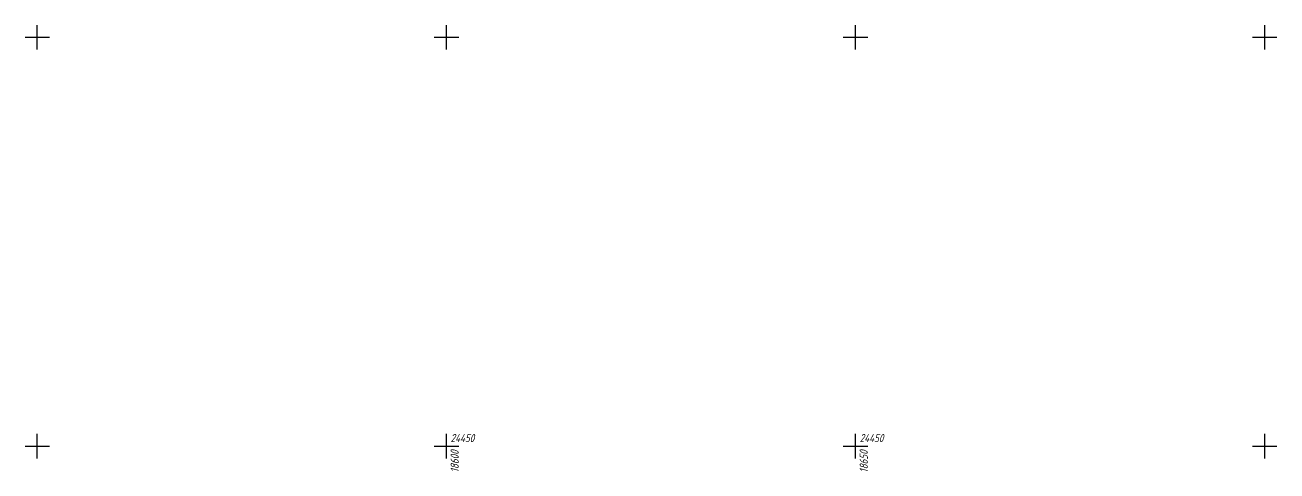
# Model space of a CAD drawing. Header units: metres. Extents: x 2491 to 4153, y 1142 to 2058.
# Drawn here: x 3140.5 to 3293.5, y 1453.2 to 1507.8 of the extents above; entities that cross this region are included whole.
import ezdxf
from ezdxf.enums import TextEntityAlignment as Align

# ---------------------------------------------------------------- set-up
doc = ezdxf.new("R2010")
doc.units = ezdxf.units.M
doc.layers.add('02_Сетка', color=7, linetype='Continuous', transparency=0.6)
doc.layers.add('Сетка', color=7, linetype='Continuous')
doc.styles.get("Standard").update_dxf_attribs({"font": 'GOST_0.TTF'})

# ---------------------------------------------------------------- blocks, each defined once
blk = doc.blocks.new('g5_012')
at = {"color": 92}
for points in [[(-1.5, 0), (1.5, 0)], [(0, -1.5), (0, 1.5)]]:
    blk.add_lwpolyline(points, dxfattribs=at)

msp = doc.modelspace()

# ---------------------------------------------------------------- block references
at = {"layer": '02_Сетка', "color": 92, "linetype": 'Continuous', "lineweight": 15, "ltscale": 0.5}
for p in [(3142.03, 1506.26), (3192.03, 1506.26), (3242.03, 1506.26), (3292.03, 1506.26), (3142.03, 1456.26), (3192.03, 1456.26), (3242.03, 1456.26), (3292.03, 1456.26)]:
    msp.add_blockref('g5_012', p, dxfattribs=at)

# ---------------------------------------------------------------- texts
at = {"layer": 'Сетка', "color": 3, "oblique": 15}
for p in [(3192.53, 1456.76), (3242.53, 1456.76)]:
    msp.add_text('24450', height=1, dxfattribs=at).set_placement(p)
for s, p in [('18600', (3192.53, 1455.76)), ('18650', (3242.53, 1455.76))]:
    msp.add_text(s, height=1, rotation=90, dxfattribs=at).set_placement(p, align=Align.TOP_RIGHT)

doc.saveas('drawing.dxf')
